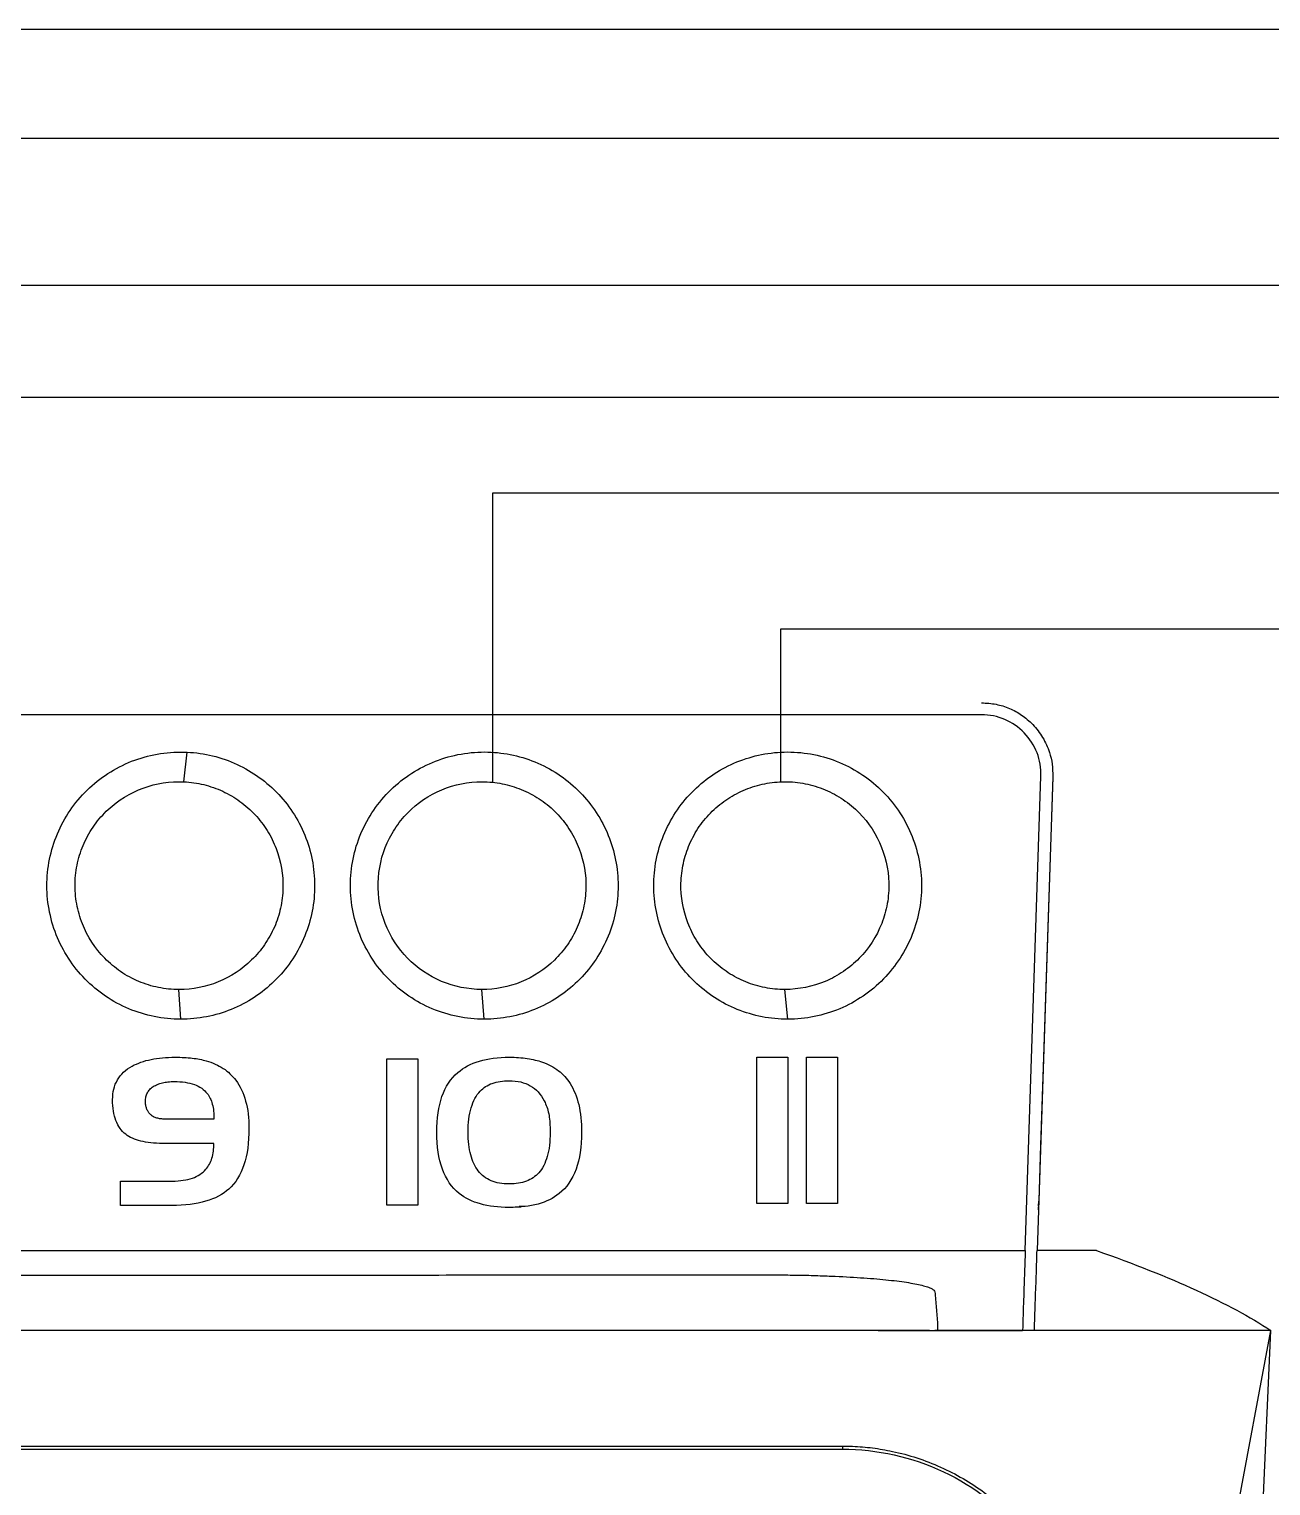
# Model space of a CAD drawing. Header units: millimetres. Extents: x 123.5 to 144.3, y 105.4 to 121.6.
# Drawn here: x 128.759 to 129.909, y 110.252 to 111.601 of the extents above; entities that cross this region are included whole.
import ezdxf

# ---------------------------------------------------------------- set-up
doc = ezdxf.new("R2010")
doc.units = ezdxf.units.MM
doc.layers.add('WIRES', color=7, linetype='Continuous')

msp = doc.modelspace()

# ---------------------------------------------------------------- linework, layer by layer
at = {"color": 7, "linetype": 'Continuous'}
for p, q in [((129.6413, 110.9665), (126.4238, 110.9665)), ((128.9028, 110.9044), (128.9057, 110.9319)), ((129.6817, 110.4703), (129.6963, 110.9097)), ((129.7073, 110.9093), (129.6927, 110.4703)), ((129.7073, 110.9088), (129.6981, 110.6311)), ((129.7073, 110.9093), (129.7073, 110.9088)), ((128.8999, 110.6846), (128.8982, 110.7121)), ((129.1808, 110.6846), (129.1787, 110.7121)), ((129.4618, 110.6846), (129.4592, 110.7121)), ((128.8829, 110.6489), (128.8857, 110.6491)), ((128.8857, 110.6491), (128.8886, 110.6492)), ((128.8886, 110.6492), (128.8916, 110.6493)), ((128.8916, 110.6493), (128.8947, 110.6494)), ((128.8947, 110.6494), (128.8968, 110.6493)), ((128.8968, 110.6493), (128.8989, 110.6493)), ((128.8989, 110.6493), (128.901, 110.6492)), ((128.901, 110.6492), (128.903, 110.6492)), ((128.903, 110.6492), (128.9049, 110.649)), ((128.9049, 110.649), (128.9068, 110.6489)), ((129.1927, 110.6489), (129.1964, 110.6491)), ((129.1964, 110.6491), (129.2001, 110.6493)), ((129.2001, 110.6493), (129.204, 110.6494)), ((129.204, 110.6494), (129.2062, 110.6493)), ((129.2062, 110.6493), (129.2084, 110.6493)), ((129.2084, 110.6493), (129.2106, 110.6492)), ((129.2106, 110.6492), (129.2127, 110.6491)), ((129.2127, 110.6491), (129.2147, 110.6489)), ((129.4331, 110.6494), (129.4618, 110.6494)), ((129.4331, 110.5139), (129.4331, 110.6494)), ((129.4618, 110.6494), (129.4618, 110.5139)), ((129.4791, 110.6494), (129.5078, 110.6494)), ((129.4791, 110.5139), (129.4791, 110.6494)), ((129.5078, 110.6494), (129.5078, 110.5139)), ((128.8453, 110.6338), (128.8469, 110.6355)), ((128.8469, 110.6355), (128.8487, 110.637)), ((128.8487, 110.637), (128.8506, 110.6385)), ((128.8506, 110.6385), (128.8527, 110.6399)), ((128.8527, 110.6399), (128.8549, 110.6412)), ((128.8549, 110.6412), (128.8568, 110.6422)), ((128.8568, 110.6422), (128.8588, 110.6431)), ((128.8588, 110.6431), (128.8609, 110.644)), ((128.8609, 110.644), (128.863, 110.6448)), ((128.863, 110.6448), (128.8652, 110.6455)), ((128.8652, 110.6455), (128.8675, 110.6462)), ((128.8675, 110.6462), (128.8699, 110.6468)), ((128.8699, 110.6468), (128.8723, 110.6473)), ((128.8723, 110.6473), (128.8749, 110.6478)), ((128.8749, 110.6478), (128.8775, 110.6482)), ((128.8775, 110.6482), (128.8801, 110.6486)), ((128.8801, 110.6486), (128.8829, 110.6489)), ((128.9068, 110.6489), (128.9087, 110.6487)), ((128.9087, 110.6487), (128.9105, 110.6485)), ((128.9105, 110.6485), (128.9123, 110.6483)), ((128.9123, 110.6483), (128.914, 110.6481)), ((128.914, 110.6481), (128.9157, 110.6478)), ((128.9157, 110.6478), (128.9173, 110.6475)), ((128.9173, 110.6475), (128.9189, 110.6472)), ((128.9189, 110.6472), (128.9205, 110.6468)), ((128.9205, 110.6468), (128.922, 110.6465)), ((128.922, 110.6465), (128.9234, 110.6461)), ((128.9234, 110.6461), (128.9256, 110.6454)), ((128.9256, 110.6454), (128.9277, 110.6447)), ((128.9277, 110.6447), (128.9298, 110.6439)), ((128.9298, 110.6439), (128.9317, 110.643)), ((128.9317, 110.643), (128.9337, 110.6421)), ((128.9337, 110.6421), (128.9355, 110.6412)), ((128.9355, 110.6412), (128.9373, 110.6401)), ((128.9373, 110.6401), (128.9391, 110.639)), ((128.9391, 110.639), (128.9408, 110.6379)), ((128.9408, 110.6379), (128.9424, 110.6366)), ((128.9424, 110.6366), (128.9439, 110.6354)), ((129.0907, 110.5124), (129.0907, 110.6478)), ((129.0907, 110.6478), (129.1194, 110.6478)), ((129.1194, 110.6478), (129.1194, 110.5124)), ((129.1563, 110.6352), (129.1584, 110.6369)), ((129.1584, 110.6369), (129.1606, 110.6385)), ((129.1606, 110.6385), (129.1629, 110.64)), ((129.1629, 110.64), (129.1654, 110.6414)), ((129.1654, 110.6414), (129.1679, 110.6427)), ((129.1679, 110.6427), (129.1706, 110.6438)), ((129.1706, 110.6438), (129.1734, 110.6449)), ((129.1734, 110.6449), (129.1763, 110.6458)), ((129.1763, 110.6458), (129.1794, 110.6466)), ((129.1794, 110.6466), (129.1825, 110.6474)), ((129.1825, 110.6474), (129.1858, 110.648)), ((129.1858, 110.648), (129.1892, 110.6485)), ((129.1892, 110.6485), (129.1927, 110.6489)), ((129.2147, 110.6489), (129.2168, 110.6487)), ((129.2168, 110.6487), (129.2187, 110.6485)), ((129.2187, 110.6485), (129.2207, 110.6482)), ((129.2207, 110.6482), (129.2226, 110.6479)), ((129.2226, 110.6479), (129.2244, 110.6476)), ((129.2244, 110.6476), (129.2262, 110.6472)), ((129.2262, 110.6472), (129.228, 110.6468)), ((129.228, 110.6468), (129.2297, 110.6464)), ((129.2297, 110.6464), (129.2314, 110.6459)), ((129.2314, 110.6459), (129.233, 110.6454)), ((129.233, 110.6454), (129.2347, 110.6449)), ((129.2347, 110.6449), (129.2367, 110.6441)), ((129.2367, 110.6441), (129.2387, 110.6433)), ((129.2387, 110.6433), (129.2407, 110.6424)), ((129.2407, 110.6424), (129.2426, 110.6414)), ((129.2426, 110.6414), (129.2444, 110.6404)), ((129.2444, 110.6404), (129.2462, 110.6393)), ((129.2462, 110.6393), (129.2479, 110.6381)), ((129.2479, 110.6381), (129.2495, 110.6369)), ((129.2495, 110.6369), (129.2511, 110.6357)), ((129.2511, 110.6357), (129.2526, 110.6343)), ((128.8378, 110.6199), (128.8385, 110.6221)), ((128.8385, 110.6221), (128.8392, 110.6243)), ((128.8392, 110.6243), (128.8402, 110.6264)), ((128.8402, 110.6264), (128.8412, 110.6284)), ((128.8412, 110.6284), (128.8424, 110.6303)), ((128.8424, 110.6303), (128.8438, 110.6321)), ((128.8438, 110.6321), (128.8453, 110.6338)), ((128.8735, 110.6216), (128.8744, 110.6222)), ((128.8744, 110.6222), (128.8753, 110.6228)), ((128.8753, 110.6228), (128.8763, 110.6233)), ((128.8763, 110.6233), (128.8773, 110.6238)), ((128.8773, 110.6238), (128.8784, 110.6242)), ((128.8784, 110.6242), (128.8794, 110.6246)), ((128.8794, 110.6246), (128.8805, 110.625)), ((128.8805, 110.625), (128.8817, 110.6254)), ((128.8817, 110.6254), (128.8829, 110.6257)), ((128.8829, 110.6257), (128.8841, 110.626)), ((128.8841, 110.626), (128.8854, 110.6262)), ((128.8854, 110.6262), (128.8867, 110.6264)), ((128.8867, 110.6264), (128.888, 110.6266)), ((128.888, 110.6266), (128.8894, 110.6267)), ((128.8894, 110.6267), (128.8908, 110.6268)), ((128.8908, 110.6268), (128.8922, 110.6268)), ((128.8922, 110.6268), (128.8937, 110.6269)), ((128.8937, 110.6269), (128.8964, 110.6268)), ((128.8964, 110.6268), (128.899, 110.6267)), ((128.899, 110.6267), (128.9015, 110.6265)), ((128.9015, 110.6265), (128.9039, 110.6262)), ((128.9039, 110.6262), (128.9061, 110.6258)), ((128.9061, 110.6258), (128.9083, 110.6253)), ((128.9083, 110.6253), (128.9104, 110.6247)), ((128.9104, 110.6247), (128.9124, 110.6241)), ((128.9124, 110.6241), (128.9142, 110.6234)), ((128.9142, 110.6234), (128.916, 110.6225)), ((128.916, 110.6225), (128.9176, 110.6216)), ((128.9439, 110.6354), (128.9454, 110.634)), ((128.9454, 110.634), (128.9468, 110.6326)), ((128.9468, 110.6326), (128.9482, 110.6311)), ((128.9482, 110.6311), (128.9495, 110.6296)), ((128.9495, 110.6296), (128.9508, 110.628)), ((128.9508, 110.628), (128.9523, 110.6259)), ((128.9523, 110.6259), (128.9536, 110.6238)), ((128.9536, 110.6238), (128.9549, 110.6215)), ((129.1444, 110.6195), (129.146, 110.6225)), ((129.146, 110.6225), (129.1478, 110.6254)), ((129.1478, 110.6254), (129.1497, 110.6281)), ((129.1497, 110.6281), (129.1517, 110.6306)), ((129.1517, 110.6306), (129.1539, 110.633)), ((129.1539, 110.633), (129.1563, 110.6352)), ((129.1807, 110.6212), (129.1821, 110.6222)), ((129.1821, 110.6222), (129.1836, 110.623)), ((129.1836, 110.623), (129.1851, 110.6238)), ((129.1851, 110.6238), (129.1867, 110.6246)), ((129.1867, 110.6246), (129.1883, 110.6252)), ((129.1883, 110.6252), (129.19, 110.6258)), ((129.19, 110.6258), (129.1918, 110.6263)), ((129.1918, 110.6263), (129.1937, 110.6267)), ((129.1937, 110.6267), (129.1956, 110.627)), ((129.1956, 110.627), (129.1976, 110.6273)), ((129.1976, 110.6273), (129.1997, 110.6275)), ((129.1997, 110.6275), (129.2018, 110.6276)), ((129.2018, 110.6276), (129.204, 110.6276)), ((129.204, 110.6276), (129.2068, 110.6276)), ((129.2068, 110.6276), (129.2095, 110.6273)), ((129.2095, 110.6273), (129.2121, 110.627)), ((129.2121, 110.627), (129.2146, 110.6265)), ((129.2146, 110.6265), (129.217, 110.6258)), ((129.217, 110.6258), (129.2193, 110.625)), ((129.2193, 110.625), (129.2215, 110.6241)), ((129.2215, 110.6241), (129.2235, 110.623)), ((129.2235, 110.623), (129.2255, 110.6217)), ((129.2526, 110.6343), (129.254, 110.633)), ((129.254, 110.633), (129.2554, 110.6315)), ((129.2554, 110.6315), (129.2567, 110.63)), ((129.2567, 110.63), (129.258, 110.6284)), ((129.258, 110.6284), (129.2591, 110.6268)), ((129.2591, 110.6268), (129.2603, 110.6251)), ((129.2603, 110.6251), (129.2616, 110.623)), ((129.2616, 110.623), (129.2628, 110.6207)), ((129.6981, 110.6311), (129.696, 110.5678)), ((128.8367, 110.61), (128.8368, 110.6126)), ((128.8367, 110.6072), (128.8367, 110.61)), ((128.8368, 110.6126), (128.837, 110.6151)), ((128.837, 110.6151), (128.8373, 110.6175)), ((128.8373, 110.6175), (128.8378, 110.6199)), ((128.8672, 110.6095), (128.8673, 110.6106)), ((128.8672, 110.6084), (128.8672, 110.6095)), ((128.8673, 110.6106), (128.8674, 110.6117)), ((128.8674, 110.6117), (128.8676, 110.6127)), ((128.8676, 110.6127), (128.8679, 110.6137)), ((128.8679, 110.6137), (128.8682, 110.6146)), ((128.8682, 110.6146), (128.8685, 110.6155)), ((128.8685, 110.6155), (128.869, 110.6164)), ((128.869, 110.6164), (128.8694, 110.6173)), ((128.8694, 110.6173), (128.87, 110.6181)), ((128.87, 110.6181), (128.8706, 110.6189)), ((128.8706, 110.6189), (128.8712, 110.6196)), ((128.8712, 110.6196), (128.8719, 110.6203)), ((128.8719, 110.6203), (128.8727, 110.621)), ((128.8727, 110.621), (128.8735, 110.6216)), ((128.9176, 110.6216), (128.9192, 110.6206)), ((128.9192, 110.6206), (128.9206, 110.6195)), ((128.9206, 110.6195), (128.922, 110.6184)), ((128.922, 110.6184), (128.9232, 110.6171)), ((128.9232, 110.6171), (128.9244, 110.6158)), ((128.9244, 110.6158), (128.9251, 110.6148)), ((128.9251, 110.6148), (128.9258, 110.6137)), ((128.9258, 110.6137), (128.9265, 110.6125)), ((128.9265, 110.6125), (128.9271, 110.6113)), ((128.9271, 110.6113), (128.9277, 110.6101)), ((128.9277, 110.6101), (128.9282, 110.6087)), ((128.9282, 110.6087), (128.9286, 110.6073)), ((128.9549, 110.6215), (128.9561, 110.6191)), ((128.9561, 110.6191), (128.9572, 110.6167)), ((128.9572, 110.6167), (128.9582, 110.6141)), ((128.9582, 110.6141), (128.9591, 110.6115)), ((128.9591, 110.6115), (128.9599, 110.6088)), ((128.9599, 110.6088), (128.9606, 110.6059)), ((129.1396, 110.6057), (129.1406, 110.6094)), ((129.1406, 110.6094), (129.1417, 110.6129)), ((129.1417, 110.6129), (129.143, 110.6163)), ((129.143, 110.6163), (129.1444, 110.6195)), ((129.1703, 110.6071), (129.1712, 110.6092)), ((129.1712, 110.6092), (129.1722, 110.6112)), ((129.1722, 110.6112), (129.1733, 110.613)), ((129.1733, 110.613), (129.1744, 110.6148)), ((129.1744, 110.6148), (129.1757, 110.6164)), ((129.1757, 110.6164), (129.177, 110.6179)), ((129.177, 110.6179), (129.1782, 110.6191)), ((129.1782, 110.6191), (129.1794, 110.6202)), ((129.1794, 110.6202), (129.1807, 110.6212)), ((129.2255, 110.6217), (129.2274, 110.6203)), ((129.2274, 110.6203), (129.2291, 110.6188)), ((129.2291, 110.6188), (129.2308, 110.6172)), ((129.2308, 110.6172), (129.2324, 110.6153)), ((129.2324, 110.6153), (129.2338, 110.6134)), ((129.2338, 110.6134), (129.2352, 110.6113)), ((129.2352, 110.6113), (129.2364, 110.609)), ((129.2364, 110.609), (129.2371, 110.6076)), ((129.2628, 110.6207), (129.2639, 110.6184)), ((129.2639, 110.6184), (129.2649, 110.616)), ((129.2649, 110.616), (129.2659, 110.6135)), ((129.2659, 110.6135), (129.2668, 110.6109)), ((129.2668, 110.6109), (129.2676, 110.6082)), ((128.8369, 110.6046), (128.8367, 110.6072)), ((128.8371, 110.602), (128.8369, 110.6046)), ((128.8374, 110.5995), (128.8371, 110.602)), ((128.8379, 110.5972), (128.8374, 110.5995)), ((128.8384, 110.5949), (128.8379, 110.5972)), ((128.8672, 110.6075), (128.8672, 110.6084)), ((128.8672, 110.6067), (128.8672, 110.6075)), ((128.8673, 110.6058), (128.8672, 110.6067)), ((128.8674, 110.605), (128.8673, 110.6058)), ((128.8676, 110.6042), (128.8674, 110.605)), ((128.8677, 110.6034), (128.8676, 110.6042)), ((128.868, 110.6026), (128.8677, 110.6034)), ((128.8682, 110.6019), (128.868, 110.6026)), ((128.8685, 110.6012), (128.8682, 110.6019)), ((128.8688, 110.6005), (128.8685, 110.6012)), ((128.8692, 110.5998), (128.8688, 110.6005)), ((128.8696, 110.5991), (128.8692, 110.5998)), ((128.87, 110.5985), (128.8696, 110.5991)), ((128.8704, 110.5979), (128.87, 110.5985)), ((128.8709, 110.5973), (128.8704, 110.5979)), ((128.8714, 110.5967), (128.8709, 110.5973)), ((128.872, 110.5961), (128.8714, 110.5967)), ((128.8726, 110.5956), (128.872, 110.5961)), ((128.8732, 110.5951), (128.8726, 110.5956)), ((128.8738, 110.5947), (128.8732, 110.5951)), ((128.9286, 110.6073), (128.929, 110.6059)), ((128.929, 110.6059), (128.9294, 110.6044)), ((128.9294, 110.6044), (128.9297, 110.6028)), ((128.9297, 110.6028), (128.93, 110.6012)), ((128.93, 110.6012), (128.9302, 110.5995)), ((128.9302, 110.5995), (128.9304, 110.5977)), ((128.9304, 110.5977), (128.9305, 110.5959)), ((128.9305, 110.5959), (128.9306, 110.5941)), ((128.9606, 110.6059), (128.9613, 110.603)), ((128.9613, 110.603), (128.9618, 110.6)), ((128.9618, 110.6), (128.9622, 110.5969)), ((128.9622, 110.5969), (128.9626, 110.5937)), ((129.1375, 110.5935), (129.1381, 110.5978)), ((129.1381, 110.5978), (129.1388, 110.6018)), ((129.1388, 110.6018), (129.1396, 110.6057)), ((129.167, 110.5949), (129.1675, 110.5975)), ((129.1675, 110.5975), (129.1681, 110.6001)), ((129.1681, 110.6001), (129.1687, 110.6025)), ((129.1687, 110.6025), (129.1695, 110.6049)), ((129.1695, 110.6049), (129.1703, 110.6071)), ((129.2371, 110.6076), (129.2377, 110.6063)), ((129.2377, 110.6063), (129.2382, 110.6048)), ((129.2382, 110.6048), (129.2388, 110.6034)), ((129.2388, 110.6034), (129.2393, 110.6018)), ((129.2393, 110.6018), (129.2397, 110.6003)), ((129.2397, 110.6003), (129.2401, 110.5987)), ((129.2401, 110.5987), (129.2405, 110.5971)), ((129.2405, 110.5971), (129.2408, 110.5954)), ((129.2408, 110.5954), (129.2411, 110.5938)), ((129.2676, 110.6082), (129.2683, 110.6055)), ((129.2683, 110.6055), (129.2689, 110.6026)), ((129.2689, 110.6026), (129.2694, 110.5996)), ((129.2694, 110.5996), (129.2699, 110.5966)), ((129.2699, 110.5966), (129.2703, 110.5934)), ((128.839, 110.5928), (128.8384, 110.5949)), ((128.8397, 110.5907), (128.839, 110.5928)), ((128.8405, 110.5888), (128.8397, 110.5907)), ((128.8415, 110.5869), (128.8405, 110.5888)), ((128.8425, 110.5852), (128.8415, 110.5869)), ((128.8436, 110.5835), (128.8425, 110.5852)), ((128.8447, 110.582), (128.8436, 110.5835)), ((128.846, 110.5805), (128.8447, 110.582)), ((128.8745, 110.5943), (128.8738, 110.5947)), ((128.8752, 110.5939), (128.8745, 110.5943)), ((128.876, 110.5936), (128.8752, 110.5939)), ((128.8768, 110.5933), (128.876, 110.5936)), ((128.8776, 110.593), (128.8768, 110.5933)), ((128.8785, 110.5928), (128.8776, 110.593)), ((128.8794, 110.5926), (128.8785, 110.5928)), ((128.8803, 110.5924), (128.8794, 110.5926)), ((128.8813, 110.5923), (128.8803, 110.5924)), ((128.8823, 110.5922), (128.8813, 110.5923)), ((128.8833, 110.5921), (128.8823, 110.5922)), ((128.8844, 110.5921), (128.8833, 110.5921)), ((128.9306, 110.5941), (128.9306, 110.5921)), ((128.9626, 110.5937), (128.9628, 110.5904)), ((128.9628, 110.5904), (128.963, 110.5871)), ((128.963, 110.5836), (128.9629, 110.5788)), ((128.963, 110.5871), (128.963, 110.5836)), ((129.1369, 110.5846), (129.1372, 110.5892)), ((129.1369, 110.5799), (129.1369, 110.5846)), ((129.1372, 110.5892), (129.1375, 110.5935)), ((129.166, 110.583), (129.1661, 110.5861)), ((129.166, 110.5797), (129.166, 110.583)), ((129.1661, 110.5861), (129.1663, 110.5891)), ((129.1663, 110.5891), (129.1667, 110.5921)), ((129.1667, 110.5921), (129.167, 110.5949)), ((129.2411, 110.5938), (129.2413, 110.592)), ((129.2413, 110.592), (129.2415, 110.5903)), ((129.2415, 110.5903), (129.2416, 110.5884)), ((129.2416, 110.5884), (129.2417, 110.5866)), ((129.2417, 110.5866), (129.2418, 110.5847)), ((129.2418, 110.5847), (129.2418, 110.5828)), ((129.2418, 110.5828), (129.2418, 110.5799)), ((129.2703, 110.5934), (129.2706, 110.5902)), ((129.2706, 110.5902), (129.2708, 110.5868)), ((129.2708, 110.5868), (129.2709, 110.5834)), ((129.2709, 110.5834), (129.2709, 110.5799)), ((128.8474, 110.5792), (128.846, 110.5805)), ((128.8489, 110.578), (128.8474, 110.5792)), ((128.8503, 110.5769), (128.8489, 110.578)), ((128.8518, 110.576), (128.8503, 110.5769)), ((128.8534, 110.5751), (128.8518, 110.576)), ((128.8551, 110.5743), (128.8534, 110.5751)), ((128.8569, 110.5735), (128.8551, 110.5743)), ((128.8588, 110.5729), (128.8569, 110.5735)), ((128.8608, 110.5722), (128.8588, 110.5729)), ((128.8628, 110.5717), (128.8608, 110.5722)), ((128.865, 110.5712), (128.8628, 110.5717)), ((128.8673, 110.5708), (128.865, 110.5712)), ((128.8696, 110.5704), (128.8673, 110.5708)), ((128.8721, 110.5701), (128.8696, 110.5704)), ((128.8746, 110.5699), (128.8721, 110.5701)), ((128.8773, 110.5697), (128.8746, 110.5699)), ((128.88, 110.5696), (128.8773, 110.5697)), ((128.8829, 110.5696), (128.88, 110.5696)), ((128.9306, 110.5696), (128.8829, 110.5696)), ((128.9306, 110.5677), (128.9306, 110.5696)), ((128.9623, 110.5696), (128.9618, 110.5653)), ((128.9627, 110.5741), (128.9623, 110.5696)), ((128.9629, 110.5788), (128.9627, 110.5741)), ((129.1369, 110.575), (129.1369, 110.5799)), ((129.1372, 110.5703), (129.1369, 110.575)), ((129.1376, 110.5658), (129.1372, 110.5703)), ((129.166, 110.5768), (129.166, 110.5797)), ((129.1661, 110.574), (129.166, 110.5768)), ((129.1663, 110.5713), (129.1661, 110.574)), ((129.1665, 110.5687), (129.1663, 110.5713)), ((129.1669, 110.5661), (129.1665, 110.5687)), ((129.2415, 110.5706), (129.2412, 110.5678)), ((129.2417, 110.5736), (129.2415, 110.5706)), ((129.2418, 110.5767), (129.2417, 110.5736)), ((129.2418, 110.5799), (129.2418, 110.5767)), ((129.2706, 110.5702), (129.2702, 110.5657)), ((129.2709, 110.575), (129.2706, 110.5702)), ((129.2709, 110.5799), (129.2709, 110.575)), ((128.9282, 110.5545), (128.9287, 110.5559)), ((128.9287, 110.5559), (128.9291, 110.5575)), ((128.9291, 110.5575), (128.9295, 110.559)), ((128.9295, 110.559), (128.9298, 110.5607)), ((128.9298, 110.5607), (128.9301, 110.5624)), ((128.9301, 110.5624), (128.9303, 110.5641)), ((128.9303, 110.5641), (128.9305, 110.5659)), ((128.9305, 110.5659), (128.9306, 110.5677)), ((128.9604, 110.5572), (128.9594, 110.5534)), ((128.9612, 110.5612), (128.9604, 110.5572)), ((128.9618, 110.5653), (128.9612, 110.5612)), ((129.1382, 110.5614), (129.1376, 110.5658)), ((129.1389, 110.5573), (129.1382, 110.5614)), ((129.1398, 110.5533), (129.1389, 110.5573)), ((129.1673, 110.5637), (129.1669, 110.5661)), ((129.1678, 110.5613), (129.1673, 110.5637)), ((129.1683, 110.5591), (129.1678, 110.5613)), ((129.1689, 110.5569), (129.1683, 110.5591)), ((129.1696, 110.5548), (129.1689, 110.5569)), ((129.1704, 110.5528), (129.1696, 110.5548)), ((129.2385, 110.5552), (129.2377, 110.553)), ((129.2392, 110.5575), (129.2385, 110.5552)), ((129.2398, 110.5599), (129.2392, 110.5575)), ((129.2404, 110.5624), (129.2398, 110.5599)), ((129.2408, 110.565), (129.2404, 110.5624)), ((129.2412, 110.5678), (129.2408, 110.565)), ((129.2689, 110.5571), (129.268, 110.5531)), ((129.2696, 110.5613), (129.2689, 110.5571)), ((129.2702, 110.5657), (129.2696, 110.5613)), ((129.696, 110.5678), (129.6942, 110.516)), ((128.9175, 110.5408), (128.919, 110.5419)), ((128.919, 110.5419), (128.9205, 110.543)), ((128.9205, 110.543), (128.9218, 110.5442)), ((128.9218, 110.5442), (128.923, 110.5456)), ((128.923, 110.5456), (128.9239, 110.5467)), ((128.9239, 110.5467), (128.9248, 110.5478)), ((128.9248, 110.5478), (128.9256, 110.5491)), ((128.9256, 110.5491), (128.9263, 110.5503)), ((128.9263, 110.5503), (128.927, 110.5516)), ((128.927, 110.5516), (128.9276, 110.553)), ((128.9276, 110.553), (128.9282, 110.5545)), ((128.9557, 110.5431), (128.9542, 110.5401)), ((128.9571, 110.5464), (128.9557, 110.5431)), ((128.9583, 110.5498), (128.9571, 110.5464)), ((128.9594, 110.5534), (128.9583, 110.5498)), ((129.1408, 110.5495), (129.1398, 110.5533)), ((129.1421, 110.5458), (129.1408, 110.5495)), ((129.1434, 110.5424), (129.1421, 110.5458)), ((129.145, 110.5391), (129.1434, 110.5424)), ((129.1712, 110.5509), (129.1704, 110.5528)), ((129.1721, 110.549), (129.1712, 110.5509)), ((129.1731, 110.5473), (129.1721, 110.549)), ((129.1742, 110.5457), (129.1731, 110.5473)), ((129.1753, 110.5441), (129.1742, 110.5457)), ((129.1765, 110.5426), (129.1753, 110.5441)), ((129.1778, 110.5413), (129.1765, 110.5426)), ((129.1792, 110.54), (129.1778, 110.5413)), ((129.2313, 110.5423), (129.2301, 110.541)), ((129.2326, 110.5438), (129.2313, 110.5423)), ((129.2338, 110.5454), (129.2326, 110.5438)), ((129.2349, 110.5471), (129.2338, 110.5454)), ((129.2359, 110.549), (129.2349, 110.5471)), ((129.2369, 110.5509), (129.2359, 110.549)), ((129.2377, 110.553), (129.2369, 110.5509)), ((129.2644, 110.5421), (129.2628, 110.5389)), ((129.2658, 110.5456), (129.2644, 110.5421)), ((129.267, 110.5492), (129.2658, 110.5456)), ((129.268, 110.5531), (129.267, 110.5492)), ((128.8441, 110.5122), (128.8441, 110.5347)), ((128.8441, 110.5347), (128.8922, 110.5347)), ((128.8922, 110.5347), (128.8948, 110.5347)), ((128.8948, 110.5347), (128.8973, 110.5349)), ((128.8973, 110.5349), (128.8998, 110.5351)), ((128.8998, 110.5351), (128.9021, 110.5354)), ((128.9021, 110.5354), (128.9044, 110.5357)), ((128.9044, 110.5357), (128.9065, 110.5362)), ((128.9065, 110.5362), (128.9086, 110.5368)), ((128.9086, 110.5368), (128.9106, 110.5374)), ((128.9106, 110.5374), (128.9124, 110.5381)), ((128.9124, 110.5381), (128.9142, 110.5389)), ((128.9142, 110.5389), (128.9159, 110.5398)), ((128.9159, 110.5398), (128.9175, 110.5408)), ((128.9466, 110.5295), (128.9444, 110.5273)), ((128.9487, 110.5319), (128.9466, 110.5295)), ((128.9507, 110.5344), (128.9487, 110.5319)), ((128.9525, 110.5372), (128.9507, 110.5344)), ((128.9542, 110.5401), (128.9525, 110.5372)), ((129.1467, 110.536), (129.145, 110.5391)), ((129.1485, 110.5331), (129.1467, 110.536)), ((129.1506, 110.5304), (129.1485, 110.5331)), ((129.1528, 110.5278), (129.1506, 110.5304)), ((129.1551, 110.5254), (129.1528, 110.5278)), ((129.1806, 110.5388), (129.1792, 110.54)), ((129.1821, 110.5377), (129.1806, 110.5388)), ((129.1837, 110.5367), (129.1821, 110.5377)), ((129.1854, 110.5358), (129.1837, 110.5367)), ((129.1872, 110.535), (129.1854, 110.5358)), ((129.189, 110.5343), (129.1872, 110.535)), ((129.1909, 110.5337), (129.189, 110.5343)), ((129.1929, 110.5331), (129.1909, 110.5337)), ((129.195, 110.5327), (129.1929, 110.5331)), ((129.1972, 110.5324), (129.195, 110.5327)), ((129.1994, 110.5322), (129.1972, 110.5324)), ((129.2017, 110.532), (129.1994, 110.5322)), ((129.2041, 110.532), (129.2017, 110.532)), ((129.2063, 110.532), (129.2041, 110.532)), ((129.2084, 110.5321), (129.2063, 110.532)), ((129.2105, 110.5323), (129.2084, 110.5321)), ((129.2125, 110.5326), (129.2105, 110.5323)), ((129.2144, 110.533), (129.2125, 110.5326)), ((129.2163, 110.5334), (129.2144, 110.533)), ((129.2181, 110.5339), (129.2163, 110.5334)), ((129.2199, 110.5345), (129.2181, 110.5339)), ((129.2215, 110.5352), (129.2199, 110.5345)), ((129.2231, 110.536), (129.2215, 110.5352)), ((129.2247, 110.5368), (129.2231, 110.536)), ((129.2261, 110.5378), (129.2247, 110.5368)), ((129.2275, 110.5388), (129.2261, 110.5378)), ((129.2289, 110.5398), (129.2275, 110.5388)), ((129.2301, 110.541), (129.2289, 110.5398)), ((129.255, 110.5276), (129.2527, 110.5252)), ((129.2572, 110.5301), (129.255, 110.5276)), ((129.2593, 110.5329), (129.2572, 110.5301)), ((129.2611, 110.5358), (129.2593, 110.5329)), ((129.2628, 110.5389), (129.2611, 110.5358)), ((128.9159, 110.5143), (128.9122, 110.5137)), ((128.9195, 110.5151), (128.9159, 110.5143)), ((128.9228, 110.516), (128.9195, 110.5151)), ((128.926, 110.517), (128.9228, 110.516)), ((128.9291, 110.5181), (128.926, 110.517)), ((128.932, 110.5193), (128.9291, 110.5181)), ((128.9348, 110.5207), (128.932, 110.5193)), ((128.9374, 110.5222), (128.9348, 110.5207)), ((128.9399, 110.5238), (128.9374, 110.5222)), ((128.9422, 110.5255), (128.9399, 110.5238)), ((128.9444, 110.5273), (128.9422, 110.5255)), ((129.1576, 110.5232), (129.1551, 110.5254)), ((129.1597, 110.5217), (129.1576, 110.5232)), ((129.1619, 110.5202), (129.1597, 110.5217)), ((129.1642, 110.5188), (129.1619, 110.5202)), ((129.1666, 110.5176), (129.1642, 110.5188)), ((129.1691, 110.5164), (129.1666, 110.5176)), ((129.1717, 110.5153), (129.1691, 110.5164)), ((129.1744, 110.5144), (129.1717, 110.5153)), ((129.1773, 110.5135), (129.1744, 110.5144)), ((129.2335, 110.5143), (129.2307, 110.5134)), ((129.2362, 110.5152), (129.2335, 110.5143)), ((129.2388, 110.5163), (129.2362, 110.5152)), ((129.2413, 110.5174), (129.2388, 110.5163)), ((129.2437, 110.5187), (129.2413, 110.5174)), ((129.246, 110.52), (129.2437, 110.5187)), ((129.2481, 110.5215), (129.246, 110.52)), ((129.2502, 110.5231), (129.2481, 110.5215)), ((129.2527, 110.5252), (129.2502, 110.5231)), ((129.6941, 110.5118), (129.6942, 110.516)), ((128.8916, 110.5122), (128.8441, 110.5122)), ((128.896, 110.5122), (128.8916, 110.5122)), ((128.9003, 110.5124), (128.896, 110.5122)), ((128.9044, 110.5127), (128.9003, 110.5124)), ((128.9084, 110.5131), (128.9044, 110.5127)), ((128.9122, 110.5137), (128.9084, 110.5131)), ((129.1194, 110.5124), (129.0907, 110.5124)), ((129.1802, 110.5127), (129.1773, 110.5135)), ((129.1833, 110.5121), (129.1802, 110.5127)), ((129.1865, 110.5115), (129.1833, 110.5121)), ((129.1897, 110.5111), (129.1865, 110.5115)), ((129.1931, 110.5107), (129.1897, 110.5111)), ((129.1966, 110.5104), (129.1931, 110.5107)), ((129.2003, 110.5103), (129.1966, 110.5104)), ((129.204, 110.5102), (129.2003, 110.5103)), ((129.2077, 110.5103), (129.204, 110.5102)), ((129.2113, 110.5104), (129.2077, 110.5103)), ((129.2095, 110.5107), (129.2151, 110.5107)), ((129.2148, 110.5107), (129.2113, 110.5104)), ((129.2186, 110.5111), (129.2131, 110.5111)), ((129.2182, 110.511), (129.2148, 110.5107)), ((129.2215, 110.5115), (129.2182, 110.511)), ((129.2247, 110.512), (129.2215, 110.5115)), ((129.2277, 110.5127), (129.2247, 110.512)), ((129.2307, 110.5134), (129.2277, 110.5127)), ((129.4618, 110.5139), (129.4331, 110.5139)), ((129.5078, 110.5139), (129.4791, 110.5139)), ((129.694, 110.5081), (129.6941, 110.5107)), ((129.694, 110.508), (129.694, 110.5081)), ((129.6941, 110.5118), (129.6941, 110.5107)), ((129.5931, 110.3963), (126.52, 110.3963)), ((129.5457, 110.3963), (126.5676, 110.3963)), ((129.6902, 110.3963), (129.598, 110.3963)), ((129.9092, 110.3964), (129.6902, 110.3964)), ((129.6903, 110.3964), (129.6903, 110.397)), ((129.7041, 109.304), (129.9092, 110.3964)), ((129.8578, 109.2529), (129.9092, 110.3964)), ((126.3335, 110.2893), (129.5124, 110.2893)), ((126.3335, 110.2864), (129.5124, 110.2864)), ((129.5124, 110.2893), (129.5124, 110.2864))]:
    msp.add_line(p, q, dxfattribs=at)
msp.add_line((129.6006, 110.4024), (129.6006, 110.3963))
for points, knots in [([(129.6413, 110.9775), (129.6436, 110.9774), (129.6481, 110.9773), (129.6547, 110.9763), (129.6611, 110.9748), (129.6672, 110.9726), (129.673, 110.9697), (129.6785, 110.9663), (129.6838, 110.9622), (129.6908, 110.9556), (129.6984, 110.9458), (129.7041, 110.933), (129.7071, 110.9207), (129.7072, 110.9131), (129.7073, 110.9093)], [0, 0, 0, 0, 0.065064, 0.128149, 0.189858, 0.250834, 0.311744, 0.373256, 0.43602, 0.500647, 0.643205, 0.785825, 0.892478, 1, 1, 1, 1]), ([(129.6963, 110.9097), (129.6966, 110.9171), (129.6953, 110.9245), (129.69, 110.9382), (129.6859, 110.9445), (129.6757, 110.955), (129.6695, 110.9593), (129.6561, 110.965), (129.6487, 110.9665), (129.6413, 110.9665)], [0, 0, 0, 0, 0.25, 0.25, 0.5, 0.5, 0.75, 0.75, 1, 1, 1, 1]), ([(128.8999, 110.6846), (128.8916, 110.6846), (128.8834, 110.6854), (128.8673, 110.6886), (128.8593, 110.6911), (128.8442, 110.6974), (128.837, 110.7013), (128.8234, 110.7106), (128.817, 110.7159), (128.7998, 110.7335), (128.7906, 110.7476), (128.7815, 110.7705), (128.7793, 110.7785), (128.7764, 110.7947), (128.7757, 110.8029), (128.7761, 110.8194), (128.7772, 110.8277), (128.7808, 110.8437), (128.7834, 110.8514), (128.7902, 110.8666), (128.7943, 110.8737), (128.8039, 110.887), (128.8094, 110.8933), (128.8214, 110.9045), (128.828, 110.9094), (128.842, 110.918), (128.8495, 110.9217), (128.8726, 110.9301), (128.8891, 110.9327), (128.9057, 110.9319)], [0, 0, 0, 0, 0.0625, 0.0625, 0.125, 0.125, 0.1875, 0.1875, 0.25, 0.25, 0.375, 0.375, 0.4375, 0.4375, 0.5, 0.5, 0.5625, 0.5625, 0.625, 0.625, 0.6875, 0.6875, 0.75, 0.75, 0.8125, 0.8125, 0.875, 0.875, 1, 1, 1, 1]), ([(129.1808, 110.6846), (129.1725, 110.6846), (129.1644, 110.6854), (129.1483, 110.6886), (129.1403, 110.6911), (129.1251, 110.6974), (129.1179, 110.7014), (129.1043, 110.7106), (129.0979, 110.716), (129.0807, 110.7335), (129.0715, 110.7477), (129.0625, 110.7706), (129.0602, 110.7787), (129.0573, 110.795), (129.0567, 110.8031), (129.0571, 110.8196), (129.0582, 110.8279), (129.0618, 110.8439), (129.0645, 110.8517), (129.0713, 110.8669), (129.0755, 110.874), (129.0851, 110.8873), (129.0906, 110.8936), (129.1027, 110.9048), (129.1093, 110.9097), (129.1233, 110.9182), (129.1309, 110.9218), (129.154, 110.9302), (129.1706, 110.9328), (129.1872, 110.9319)], [0, 0, 0, 0, 0.0625, 0.0625, 0.125, 0.125, 0.1875, 0.1875, 0.25, 0.25, 0.375, 0.375, 0.4375, 0.4375, 0.5, 0.5, 0.5625, 0.5625, 0.625, 0.625, 0.6875, 0.6875, 0.75, 0.75, 0.8125, 0.8125, 0.875, 0.875, 1, 1, 1, 1]), ([(129.4555, 110.9319), (129.4638, 110.9323), (129.4719, 110.9319), (129.4881, 110.9295), (129.4962, 110.9275), (129.5117, 110.9219), (129.5191, 110.9183), (129.5331, 110.9098), (129.5398, 110.9048), (129.5579, 110.8881), (129.5679, 110.8744), (129.578, 110.852), (129.5807, 110.8441), (129.5844, 110.828), (129.5855, 110.8198), (129.5859, 110.8034), (129.5853, 110.795), (129.5824, 110.7788), (129.5802, 110.7709), (129.5711, 110.7477), (129.562, 110.7337), (129.5447, 110.7159), (129.5384, 110.7107), (129.5248, 110.7014), (129.5175, 110.6974), (129.4948, 110.6879), (129.4784, 110.6846), (129.4618, 110.6846)], [0, 0, 0, 0, 0.0625, 0.0625, 0.125, 0.125, 0.1875, 0.1875, 0.25, 0.25, 0.375, 0.375, 0.4375, 0.4375, 0.5, 0.5, 0.5625, 0.5625, 0.625, 0.625, 0.75, 0.75, 0.8125, 0.8125, 0.875, 0.875, 1, 1, 1, 1]), ([(128.9057, 110.9319), (128.9138, 110.9315), (128.9216, 110.9304), (128.9371, 110.9266), (128.9447, 110.9239), (128.9592, 110.9172), (128.9661, 110.9132), (128.979, 110.9039), (128.9851, 110.8985), (128.9959, 110.8869), (129.0008, 110.8806), (129.0093, 110.867), (129.0129, 110.8598), (129.0214, 110.8375), (129.0241, 110.8213), (129.0236, 110.7975), (129.0226, 110.7894), (129.0192, 110.7738), (129.0167, 110.7663), (129.0103, 110.7516), (129.0064, 110.7445), (128.9973, 110.7314), (128.9922, 110.7254), (128.975, 110.7086), (128.9615, 110.6997), (128.9317, 110.6876), (128.916, 110.6846), (128.8999, 110.6846)], [0, 0, 0, 0, 0.0625, 0.0625, 0.125, 0.125, 0.1875, 0.1875, 0.25, 0.25, 0.3125, 0.3125, 0.375, 0.375, 0.5, 0.5, 0.5625, 0.5625, 0.625, 0.625, 0.6875, 0.6875, 0.75, 0.75, 0.875, 0.875, 1, 1, 1, 1]), ([(129.1872, 110.9319), (129.1952, 110.9315), (129.203, 110.9303), (129.2184, 110.9265), (129.2261, 110.9238), (129.2405, 110.9171), (129.2474, 110.913), (129.2602, 110.9037), (129.2663, 110.8983), (129.2771, 110.8866), (129.2819, 110.8803), (129.2904, 110.8668), (129.294, 110.8595), (129.3024, 110.8372), (129.3051, 110.8211), (129.3045, 110.7972), (129.3036, 110.7892), (129.3001, 110.7736), (129.2976, 110.766), (129.2912, 110.7515), (129.2872, 110.7444), (129.2782, 110.7313), (129.273, 110.7252), (129.2616, 110.7141), (129.2553, 110.7091), (129.242, 110.7004), (129.2349, 110.6967), (129.2126, 110.6876), (129.1969, 110.6846), (129.1808, 110.6846)], [0, 0, 0, 0, 0.0625, 0.0625, 0.125, 0.125, 0.1875, 0.1875, 0.25, 0.25, 0.3125, 0.3125, 0.375, 0.375, 0.5, 0.5, 0.5625, 0.5625, 0.625, 0.625, 0.6875, 0.6875, 0.75, 0.75, 0.8125, 0.8125, 0.875, 0.875, 1, 1, 1, 1]), ([(129.4618, 110.6846), (129.4538, 110.6846), (129.4459, 110.6853), (129.4303, 110.6884), (129.4225, 110.6907), (129.4078, 110.6966), (129.4007, 110.7003), (129.3874, 110.709), (129.3811, 110.714), (129.3697, 110.7251), (129.3645, 110.7312), (129.3554, 110.7443), (129.3514, 110.7514), (129.3419, 110.7732), (129.3383, 110.7892), (129.3377, 110.813), (129.3382, 110.8211), (129.3409, 110.8369), (129.343, 110.8445), (129.3486, 110.8595), (129.3522, 110.8667), (129.3606, 110.8802), (129.3654, 110.8866), (129.3818, 110.9042), (129.3948, 110.9137), (129.4166, 110.9238), (129.4241, 110.9264), (129.4395, 110.9303), (129.4474, 110.9315), (129.4555, 110.9319)], [0, 0, 0, 0, 0.0625, 0.0625, 0.125, 0.125, 0.1875, 0.1875, 0.25, 0.25, 0.3125, 0.3125, 0.375, 0.375, 0.5, 0.5, 0.5625, 0.5625, 0.625, 0.625, 0.6875, 0.6875, 0.75, 0.75, 0.875, 0.875, 0.9375, 0.9375, 1, 1, 1, 1]), ([(128.8982, 110.7121), (128.8918, 110.7121), (128.8854, 110.7127), (128.873, 110.7152), (128.8668, 110.7171), (128.855, 110.7221), (128.8494, 110.7251), (128.8389, 110.7323), (128.8339, 110.7364), (128.8205, 110.7501), (128.8134, 110.7611), (128.8064, 110.7789), (128.8046, 110.7851), (128.8023, 110.7978), (128.8019, 110.8041), (128.8021, 110.8169), (128.8029, 110.8233), (128.8058, 110.8358), (128.8078, 110.8418), (128.813, 110.8536), (128.8163, 110.8592), (128.8237, 110.8696), (128.8279, 110.8744), (128.842, 110.8875), (128.8531, 110.8943), (128.8772, 110.9031), (128.8899, 110.9051), (128.9028, 110.9044)], [0, 0, 0, 0, 0.0625, 0.0625, 0.125, 0.125, 0.1875, 0.1875, 0.25, 0.25, 0.375, 0.375, 0.4375, 0.4375, 0.5, 0.5, 0.5625, 0.5625, 0.625, 0.625, 0.6875, 0.6875, 0.75, 0.75, 0.875, 0.875, 1, 1, 1, 1]), ([(128.9028, 110.9044), (128.909, 110.9042), (128.9151, 110.9033), (128.9271, 110.9003), (128.933, 110.8983), (128.9443, 110.893), (128.9496, 110.8899), (128.9597, 110.8827), (128.9644, 110.8785), (128.9728, 110.8694), (128.9766, 110.8645), (128.9832, 110.854), (128.986, 110.8483), (128.9926, 110.831), (128.9947, 110.8184), (128.9943, 110.7999), (128.9936, 110.7936), (128.9909, 110.7815), (128.989, 110.7756), (128.984, 110.7642), (128.9809, 110.7587), (128.9739, 110.7485), (128.9699, 110.7438), (128.9566, 110.7307), (128.9461, 110.7239), (128.923, 110.7144), (128.9107, 110.7121), (128.8982, 110.7121)], [0, 0, 0, 0, 0.0625, 0.0625, 0.125, 0.125, 0.1875, 0.1875, 0.25, 0.25, 0.3125, 0.3125, 0.375, 0.375, 0.5, 0.5, 0.5625, 0.5625, 0.625, 0.625, 0.6875, 0.6875, 0.75, 0.75, 0.875, 0.875, 1, 1, 1, 1]), ([(129.1787, 110.7121), (129.1658, 110.7121), (129.1531, 110.7147), (129.1296, 110.7245), (129.1187, 110.732), (129.1009, 110.7503), (129.0938, 110.7613), (129.0845, 110.7851), (129.0822, 110.7981), (129.0829, 110.8236), (129.0858, 110.8364), (129.0937, 110.8539), (129.097, 110.8595), (129.1045, 110.8699), (129.1087, 110.8747), (129.1228, 110.8877), (129.1339, 110.8945), (129.1581, 110.9032), (129.1708, 110.9051), (129.1836, 110.9044)], [0, 0, 0, 0, 0.125, 0.125, 0.25, 0.25, 0.375, 0.375, 0.5, 0.5, 0.625, 0.625, 0.6875, 0.6875, 0.75, 0.75, 0.875, 0.875, 1, 1, 1, 1]), ([(129.1836, 110.9044), (129.1899, 110.9041), (129.196, 110.9032), (129.2079, 110.9002), (129.2138, 110.8981), (129.2251, 110.8929), (129.2304, 110.8898), (129.2404, 110.8825), (129.2451, 110.8783), (129.2535, 110.8692), (129.2572, 110.8643), (129.2638, 110.8538), (129.2666, 110.8481), (129.2731, 110.8308), (129.2753, 110.8182), (129.2748, 110.7997), (129.274, 110.7934), (129.2713, 110.7813), (129.2694, 110.7754), (129.2644, 110.7641), (129.2614, 110.7586), (129.2543, 110.7484), (129.2503, 110.7437), (129.237, 110.7307), (129.2265, 110.7238), (129.2034, 110.7144), (129.1912, 110.7121), (129.1787, 110.7121)], [0, 0, 0, 0, 0.0625, 0.0625, 0.125, 0.125, 0.1875, 0.1875, 0.25, 0.25, 0.3125, 0.3125, 0.375, 0.375, 0.5, 0.5, 0.5625, 0.5625, 0.625, 0.625, 0.6875, 0.6875, 0.75, 0.75, 0.875, 0.875, 1, 1, 1, 1]), ([(129.4592, 110.7121), (129.453, 110.7121), (129.4469, 110.7127), (129.4348, 110.715), (129.4288, 110.7168), (129.4173, 110.7214), (129.4119, 110.7243), (129.4015, 110.731), (129.3966, 110.735), (129.3877, 110.7436), (129.3837, 110.7483), (129.3766, 110.7585), (129.3736, 110.764), (129.3661, 110.781), (129.3633, 110.7934), (129.3628, 110.812), (129.3633, 110.8182), (129.3654, 110.8305), (129.367, 110.8365), (129.3714, 110.8481), (129.3742, 110.8538), (129.3807, 110.8644), (129.3845, 110.8693), (129.3929, 110.8783), (129.3976, 110.8825), (129.4076, 110.8898), (129.4129, 110.8929), (129.4241, 110.8981), (129.43, 110.9002), (129.442, 110.9032), (129.4481, 110.9041), (129.4543, 110.9044)], [0, 0, 0, 0, 0.0625, 0.0625, 0.125, 0.125, 0.1875, 0.1875, 0.25, 0.25, 0.3125, 0.3125, 0.375, 0.375, 0.5, 0.5, 0.5625, 0.5625, 0.625, 0.625, 0.6875, 0.6875, 0.75, 0.75, 0.8125, 0.8125, 0.875, 0.875, 0.9375, 0.9375, 1, 1, 1, 1]), ([(129.4543, 110.9044), (129.4607, 110.9048), (129.4671, 110.9044), (129.4797, 110.9026), (129.4859, 110.901), (129.498, 110.8966), (129.5037, 110.8939), (129.5146, 110.8873), (129.5198, 110.8834), (129.5339, 110.8704), (129.5416, 110.8598), (129.5521, 110.8365), (129.5551, 110.8237), (129.5556, 110.8045), (129.5551, 110.7979), (129.5529, 110.7853), (129.5512, 110.7792), (129.5441, 110.7612), (129.5371, 110.7502), (129.5236, 110.7364), (129.5187, 110.7324), (129.5082, 110.7252), (129.5025, 110.7221), (129.4848, 110.7147), (129.4721, 110.7121), (129.4592, 110.7121)], [0, 0, 0, 0, 0.0625, 0.0625, 0.125, 0.125, 0.1875, 0.1875, 0.25, 0.25, 0.375, 0.375, 0.5, 0.5, 0.5625, 0.5625, 0.625, 0.625, 0.75, 0.75, 0.8125, 0.8125, 0.875, 0.875, 1, 1, 1, 1]), ([(126.3834, 110.4703), (126.9319, 110.4703), (127.4827, 110.4703), (128.3089, 110.4703), (128.5841, 110.4703), (129.1335, 110.4703), (129.4078, 110.4703), (129.6817, 110.4703)], [0, 0, 0, 0, 0.5, 0.5, 0.75, 0.75, 1, 1, 1, 1]), ([(129.6817, 110.4703), (129.6815, 110.4626), (129.6812, 110.455), (129.681, 110.4474), (129.6807, 110.4399), (129.6805, 110.4325), (129.6802, 110.4251), (129.6799, 110.4154), (129.6796, 110.4059), (129.6793, 110.3964)], [0, 0, 0, 0, 0.00393326, 0.00393326, 0.00393326, 0.00786652, 0.00786652, 0.00786652, 0.01298133, 0.01298133, 0.01298133, 0.01298133]), ([(129.6903, 110.397), (129.6907, 110.4097), (129.6913, 110.4283), (129.6922, 110.4529), (129.6925, 110.4647), (129.6927, 110.4703)], [0, 0, 0, 0, 0.528363, 0.776901, 1, 1, 1, 1]), ([(126.6731, 110.448), (126.7157, 110.448), (126.8017, 110.4479), (126.9319, 110.4479), (127.0645, 110.4478), (127.1995, 110.4478), (127.3369, 110.4477), (127.4765, 110.4477), (127.6186, 110.4477), (127.763, 110.4476), (127.9097, 110.4476), (128.0907, 110.4476), (128.3031, 110.4476), (128.5439, 110.4476), (128.778, 110.4476), (129.0054, 110.4477), (129.2261, 110.4477), (129.371, 110.4478), (129.4423, 110.4478)], [0, 0, 0, 0, 0.046189, 0.09323, 0.14112, 0.189859, 0.239445, 0.289876, 0.341151, 0.393267, 0.446223, 0.500016, 0.589309, 0.676229, 0.760767, 0.842913, 0.92266, 1, 1, 1, 1]), ([(129.4423, 110.4478), (129.4453, 110.4478), (129.4512, 110.4478), (129.4599, 110.4478), (129.4686, 110.4476), (129.4772, 110.4475), (129.4857, 110.4473), (129.4941, 110.447), (129.5092, 110.4464), (129.5298, 110.4453), (129.5533, 110.4434), (129.5726, 110.441), (129.5845, 110.4387), (129.5915, 110.4367), (129.5952, 110.4352), (129.5976, 110.4336), (129.5979, 110.4326), (129.5981, 110.432)], [0, 0, 0, 0, 0.035674, 0.071182, 0.106642, 0.14217, 0.177881, 0.213885, 0.250291, 0.375611, 0.500046, 0.624048, 0.749783, 0.813089, 0.875492, 0.937589, 1, 1, 1, 1]), ([(129.5981, 110.432), (129.5985, 110.4272), (129.5993, 110.4173), (129.6002, 110.4074), (129.6006, 110.4024)], [0, 0, 0, 0, 0.491011, 1, 1, 1, 1]), ([(129.5457, 110.3964), (129.5679, 110.3964), (129.6025, 110.3964), (129.6471, 110.3964), (129.6694, 110.3964), (129.6793, 110.3964)], [0, 0, 0, 0, 0.499995, 0.777138, 1, 1, 1, 1]), ([(129.5124, 110.2893), (129.5156, 110.2892), (129.5218, 110.2892), (129.5311, 110.2886), (129.5404, 110.2876), (129.5496, 110.2862), (129.5634, 110.2836), (129.5816, 110.2787), (129.6035, 110.2702), (129.6244, 110.2595), (129.6508, 110.2422), (129.6807, 110.215), (129.7042, 110.1816), (129.7186, 110.1515), (129.7268, 110.1276), (129.7323, 110.103), (129.7347, 110.0806), (129.7349, 110.0605), (129.7338, 110.0428), (129.7318, 110.0312), (129.7308, 110.0254)], [0, 0, 0, 0, 0.0233553, 0.0466486, 0.0699249, 0.0932291, 0.116606, 0.1752668, 0.2341538, 0.2932306, 0.3526342, 0.4731511, 0.5997175, 0.6655425, 0.7316832, 0.7965405, 0.8615762, 0.9077335, 0.9537852, 1, 1, 1, 1]), ([(129.5124, 110.2864), (129.5446, 110.2864), (129.5768, 110.2792), (129.6351, 110.2518), (129.6612, 110.2316), (129.7023, 110.1821), (129.7173, 110.1527), (129.7335, 110.0904), (129.7346, 110.0574), (129.7287, 110.0258)], [0, 0, 0, 0, 0.25, 0.25, 0.5, 0.5, 0.75, 0.75, 1, 1, 1, 1])]:
    msp.add_open_spline(points, degree=3, knots=knots, dxfattribs=at)
for points in [[(128.9306, 110.5921), (128.9152, 110.5921), (128.8998, 110.5921), (128.8844, 110.5921)], [(129.7478, 110.4703), (129.7294, 110.4703), (129.7111, 110.4703), (129.6927, 110.4703)], [(129.7478, 110.4703), (129.817, 110.446), (129.871, 110.4213), (129.9092, 110.3964)]]:
    msp.add_open_spline(points, degree=3, dxfattribs=at)
at = {"layer": 'WIRES'}
for p, q in [((126.9066, 111.6015), (133.8199, 111.6015)), ((127.7767, 111.5004), (134.834, 111.5004)), ((128.0934, 111.3644), (134.834, 111.3644)), ((128.3445, 111.2605), (137.5288, 111.2605)), ((129.1889, 110.9044), (129.1889, 111.1722)), ((129.1889, 111.1722), (135.176, 111.1722)), ((129.4554, 110.9044), (129.4554, 111.0461)), ((129.4554, 111.0461), (134.884, 111.0461))]:
    msp.add_line(p, q, dxfattribs=at)

doc.saveas('drawing.dxf')
